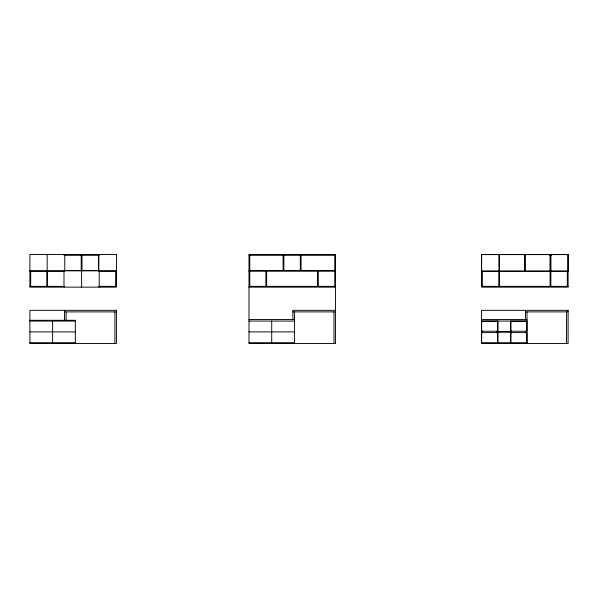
<?xml version="1.0" encoding="UTF-8"?>
<svg xmlns="http://www.w3.org/2000/svg" width="598" height="598" viewBox="0 0 598 598"><rect width="100%" height="100%" fill="white"/><g stroke="black" fill="none" stroke-linecap="round" stroke-linejoin="round"><path stroke-width="0.9" d="M63.993 255.301L99.216 255.301M249 255.301L335.545 255.301M525.642 255.301L524.865 255.301L524.865 270.446L525.642 270.446M549.487 255.301L551.349 255.301M63.993 270.446L99.216 270.446M249 270.446L335.545 270.446M549.487 270.446L551.349 270.446M29.9 270.834L116.438 270.834M29.9 271.223L64.33 271.223M98.76 271.223L116.438 271.223M249 271.223L335.545 271.223M481.562 271.223L568.1 271.223M29.9 286.367L64.33 286.367M98.76 286.367L116.438 286.367M249 286.367L335.545 286.367M481.562 286.367L568.1 286.367M249 287.145L335.545 287.145M335.545 310.332L292.878 310.332L292.878 319.511M64.517 311.894L116.438 311.894M292.878 311.894L335.545 311.894M525.433 311.894L568.1 311.894M249 319.511L294.433 319.511M481.562 319.511L526.995 319.511M29.9 320.289L75.333 320.289L75.333 343.476M29.9 321.066L75.333 321.066M249 321.066L294.433 321.066M481.562 321.066L526.995 321.066M497.828 331.494L510.722 331.494M29.9 331.883L75.333 331.883M249 331.883L294.433 331.883M497.828 332.271L510.722 332.271M29.9 342.699L75.333 342.699M249 342.699L294.433 342.699M481.562 342.699L526.995 342.699M567.323 271.223L567.323 286.367M566.545 311.894L566.545 343.476M550.87 255.301L550.87 270.446M550.87 271.223L550.87 286.367M550.093 255.301L550.093 270.446M550.093 271.223L550.093 286.367M526.995 311.894L526.995 343.476M526.905 342.699L526.905 332.615L510.812 332.615L510.812 342.699M526.21 330.978L526.21 332.787M525.433 310.332L525.433 319.511M511.507 330.978L511.507 332.787M510.722 321.066L510.722 342.699M499.554 271.223L499.554 286.367M498.777 271.223L498.777 286.367M497.828 321.066L497.828 342.699M497.745 342.699L497.745 332.615L481.644 332.615L481.644 342.699M497.05 330.978L497.05 332.787M482.339 271.223L482.339 286.367M482.339 330.978L482.339 332.787M334.768 255.301L334.768 270.446M334.768 271.223L334.768 286.367M333.983 311.894L333.983 343.476M318.315 271.223L318.315 286.367M317.538 271.223L317.538 286.367M301.093 255.301L301.093 270.446M300.316 255.301L300.316 270.446M294.433 311.894L294.433 343.476M283.871 255.301L283.871 270.446M283.093 255.301L283.093 270.446M271.716 321.066L271.716 342.699M266.656 271.223L266.656 286.367M265.878 271.223L265.878 286.367M249.777 255.301L249.777 270.446M249.777 271.223L249.777 286.367M115.661 271.223L115.661 286.367M114.883 311.894L114.883 343.476M99.216 270.834L99.216 287.145M98.834 254.524L98.834 270.834M98.431 255.301L98.431 270.446M81.993 255.301L81.993 270.446M81.605 270.834L81.605 287.145M81.216 255.301L81.216 270.446M66.072 311.894L66.072 320.289M64.771 254.524L64.771 270.834M64.517 310.332L64.517 320.289M63.993 270.834L63.993 287.145M52.617 321.066L52.617 342.699M47.556 271.223L47.556 286.367M47.16 254.524L47.16 270.834M46.771 271.223L46.771 286.367M30.677 271.223L30.677 286.367M116.438 254.524L29.9 254.524L29.9 287.145L116.438 287.145L116.438 254.524M335.545 254.524L249 254.524L249 343.476L335.545 343.476L335.545 254.524M568.1 254.524L481.562 254.524L481.562 287.145L568.1 287.145L568.1 254.524M499.038 254.606L481.644 254.606L481.644 271.133L499.038 271.133L499.038 254.606M524.7 254.606L499.3 254.606L499.3 271.133L524.7 271.133L524.7 254.606M550.362 254.606L524.962 254.606L524.962 271.133L550.362 271.133L550.362 254.606M567.973 254.606L550.623 254.606L550.623 271.133L567.973 271.133L567.973 254.606M116.438 310.332L29.9 310.332L29.9 343.476L116.438 343.476L116.438 310.332M568.1 310.332L481.562 310.332L481.562 343.476L568.1 343.476L568.1 310.332M497.745 321.156L481.644 321.156L481.644 331.232L497.745 331.232L497.745 321.156M526.905 321.156L510.812 321.156L510.812 331.232L526.905 331.232L526.905 321.156"/></g></svg>
